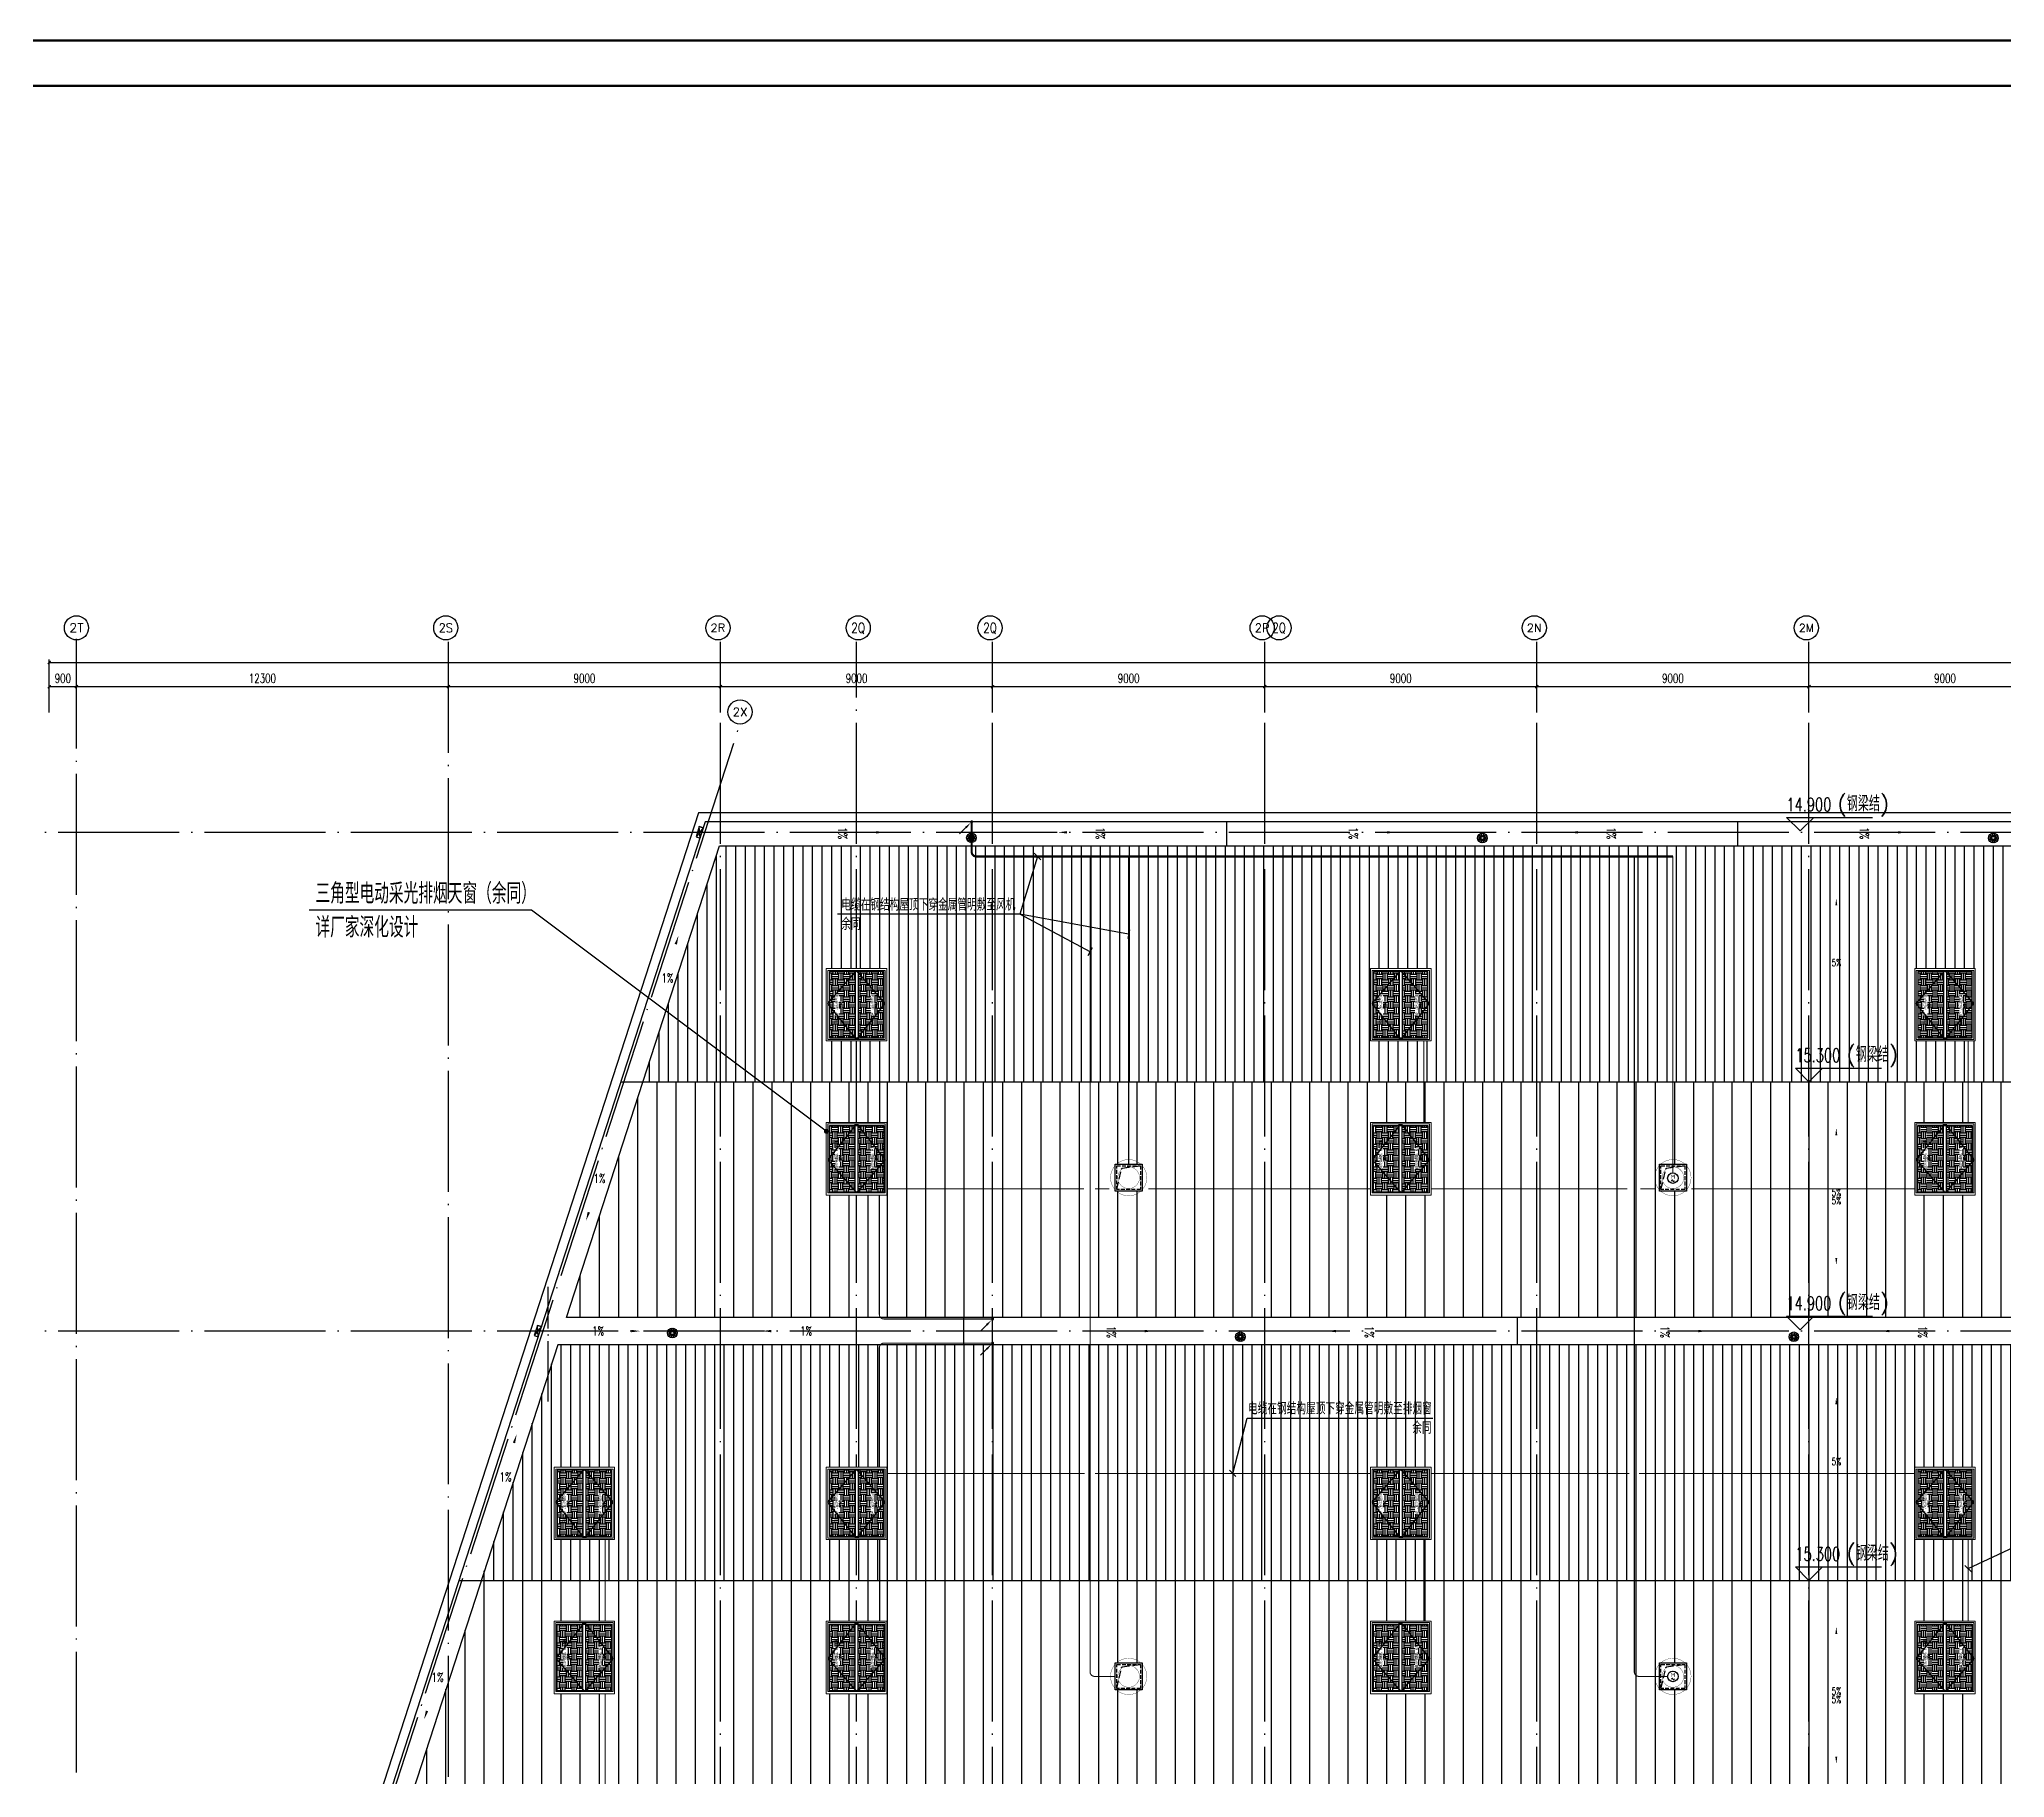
# Model space of a CAD drawing. Extents: x -1396510 to 1250330, y -1892470 to 1623980.
# Drawn here: x 741987 to 806989, y -747907 to -690392 of the extents above; entities that cross this region are included whole.
import ezdxf
from ezdxf.enums import TextEntityAlignment as Align

# ---------------------------------------------------------------- set-up
doc = ezdxf.new("R2010")
doc.units = 0
doc.header["$LTSCALE"] = 1000
doc.header["$MEASUREMENT"] = 0
for name, pattern in [('DASH', [0.35, 0.25, -0.1]), ('DOTE', [2.42, 2, -0.2, 0.02, -0.2]), ('HIDDEN', [9.525, 6.35, -3.175])]:
    doc.linetypes.add(name, pattern=pattern)
doc.layers.get('Defpoints').update_dxf_attribs({"color": 210})
for name, color, linetype in [('0-cxFrame', 155, 'Continuous'), ('A-AXIS-D', 1, 'Continuous'), ('A-AXIS-DOTE', 14, 'DOTE'), ('A-AXIS-SYMB', 3, 'Continuous'), ('A-DRAIN', 142, 'Continuous'), ('A-HATCH-2', 251, 'Continuous'), ('A-LIN-V', 9, 'Continuous'), ('A-SFCE', 30, 'Continuous'), ('A-WINDOW', 140, 'Continuous'), ('AS-COLN', 6, 'Continuous'), ('AS-结构边线层', 200, 'Continuous'), ('DIM-照明', 3, 'Continuous'), ('EQUIP-动力', 3, 'Continuous'), ('LWIRE', 4, 'Continuous'), ('PUB_TEXT', 7, 'Continuous'), ('SPACE', 7, 'Continuous'), ('SPACE_HATCH', 8, 'Continuous'), ('WIRE-照明', 1, 'Continuous'), ('参考线', 8, 'Continuous'), ('外框', 1, 'HIDDEN'), ('暖通', 7, 'Continuous'), ('虹吸溢流', 3, 'Continuous'), ('虹吸雨水斗', 6, 'Continuous'), ('虹吸雨水标注XT', 7, 'Continuous')]:
    doc.layers.add(name, color=color, linetype=linetype)
doc.layers.add('0-cxText', color=131, linetype='Continuous', lineweight=25)
doc.layers.add('成型线', color=3, linetype='Continuous', lineweight=18)
doc.layers.add('A-云线2', color=3, linetype='Continuous', plot=False)
doc.layers.add('A-加建区域', color=47, linetype='Continuous', plot=False)
doc.styles.add('_TCH_AXIS', font='COMPLEX', dxfattribs={"bigfont": 'GBCBIG'})
doc.styles.add('_TCH_DIM', font='SIMPLEX', dxfattribs={"bigfont": 'GBCBIG'})
doc.styles.add('_TCH_DIM_T3', font='SIMPLEX', dxfattribs={"width": 0.705882, "bigfont": 'GBCBIG'})
doc.styles.add('_TCH_SPACE', font='SIMPLEX', dxfattribs={"height": 5, "bigfont": 'GBCBIG'})
doc.styles.add('_TEL_ATTDEF', font='GBENOR', dxfattribs={"width": 0.8, "height": 3, "bigfont": 'GBCBIG'})
doc.styles.add('_TEL_DIM', font='SIMPLEX', dxfattribs={"width": 0.8, "height": 3.5, "bigfont": 'HZTXT'})
doc.styles.add('cx_tuming', font='simhei.ttf')
doc.styles.add('cx_tuqian1', font='')
doc.styles.get("Standard").update_dxf_attribs({"font": 'gbenor.shx', "bigfont": 'gbcbig.shx'})
doc.styles.add('黑体', font='simhei.ttf', dxfattribs={"height": 12})
doc.styles.get('cx_tuqian1').set_extended_font_data('SimSun')
doc.dimstyles.new('_TCH_ARCH&&100', dxfattribs={"dimtxt": 297.5, "dimasz": 100, "dimexe": 100, "dimexo": 100, "dimgap": 126.25, "dimtad": 1, "dimdec": 0, "dimzin": 0, "dimdsep": 46, "dimtxsty": '_TCH_DIM_T3', "dimblk": 'ARCHTICK', "dimcen": 0.09, "dimclrt": 7, "dimazin": 2, "dimtfac": 1, "dimtdec": 0, "dimtix": 1, "dimtmove": 2, "dimatfit": 3, "dimfxl": 0, "dimtolj": 1, "dimtzin": 0, "dimarcsym": 0})
pattern_1 = [(90, (-214845.8, -722570), (-635, 0), [])]
pattern_2 = [(0, (0, 0), (187.5, 187.5), [187.5, -187.5]), (0, (0, 70.31), (187.5, 187.5), [187.5, -187.5]), (0, (0, 140.62), (187.5, 187.5), [187.5, -187.5]), (90, (23.44, 164.06), (-187.5, 187.5), [187.5, -187.5]), (90, (93.75, 164.06), (-187.5, 187.5), [187.5, -187.5]), (90, (164.06, 164.06), (-187.5, 187.5), [187.5, -187.5])]

# ---------------------------------------------------------------- blocks, each defined once
blk = doc.blocks.new('$TelecSys$00000081')
for p, q in [((0.1, 0.1), (0.1, 0.1)), ((-1.15, -1.15), (-0.55, -0.55)), ((-0.1, -0.1), (-0.1, -0.1))]:
    blk.add_line(p, q)
at = {"const_width": 0.142}
blk.add_lwpolyline([(0.07, 0, 1), (-0.07, 0, 1)], format="xyb", close=True, dxfattribs=at)
blk.add_solid([(-0.62, -0.48), (-0.48, -0.62), (-0.1, -0.1)])
at = {"width": 0.8, "flags": 9}
blk.add_attdef('A', (0, 0), '', height=0.00002, rotation=180, dxfattribs=at)
blk = doc.blocks.new('$equip$00002875')
at = {"const_width": 0.0571}
blk.add_lwpolyline([(0, 0.5, -1), (0, -0.5, -1), (0, 0.5, 0.021884)], format="xyb", dxfattribs=at)
blk.add_circle((0, 0), 0.5)
for centre, radius, start, end in [((-0.07, -0.27), 0.0768, 17.2272, 184.2164), ((0.07, -0.23), 0.0769, 197.2591, 5.1179)]:
    blk.add_arc(centre, radius, start, end)
at = {"color": 7, "style": '_TEL_DIM'}
blk.add_attdef('$TEXT$', text='', height=0.4, dxfattribs=at).set_placement((0, 0.14), align=Align.MIDDLE_CENTER)
at = {"color": 7, "style": '_TEL_DIM', "flags": 1}
for tag in ['A', 'REMARK']:
    blk.add_attdef(tag, text='', height=0.00002, dxfattribs=at).set_placement((0, 0), align=Align.MIDDLE_CENTER)
blk = doc.blocks.new('423213')
at = {"layer": 'A-AXIS-SYMB', "color": 8}
for p, q in [((327494, 689616), (327044, 690066)), ((327044, 690066), (329894, 690066)), ((327494, 689616), (327944, 690066))]:
    blk.add_line(p, q, dxfattribs=at)
at = {"layer": 'A-AXIS-SYMB', "color": 7, "style": '_TCH_DIM', "width": 0.705882}
blk.add_text('14.900', height=446.2, dxfattribs=at).set_placement((327043, 690266))
at = {"layer": 'A-AXIS-SYMB', "color": 7, "style": '_TCH_DIM'}
blk.add_text('(钢梁结)', height=506.4, dxfattribs=at).set_placement((328738, 690266))
blk = doc.blocks.new('w4243')
at = {"layer": 'A-AXIS-SYMB', "color": 8}
for p, q in [((327787, 697820), (327337, 698270)), ((327337, 698270), (330187, 698270)), ((327787, 697820), (328237, 698270))]:
    blk.add_line(p, q, dxfattribs=at)
at = {"layer": 'A-AXIS-SYMB', "color": 7, "style": '_TCH_DIM', "width": 0.705882}
blk.add_text('15.300', height=446.2, dxfattribs=at).set_placement((327337, 698470))
at = {"layer": 'A-AXIS-SYMB', "color": 7, "style": '_TCH_DIM'}
blk.add_text('(钢梁结)', height=506.4, dxfattribs=at).set_placement((329032, 698470))
blk = doc.blocks.new('溢流口')
at = {"layer": '虹吸雨水标注XT'}
for p, q in [((-250, 98), (250, -98)), ((250, 98), (-250, -98)), ((250, -98), (250, 98))]:
    blk.add_line(p, q, dxfattribs=at)
blk.add_lwpolyline([(-250, 98), (250, 98), (250, -98), (-250, -98)], close=True, dxfattribs=at)
blk = doc.blocks.new('“奔腾”虹吸雨水斗')
at = {"layer": '虹吸雨水斗', "color": 8, "lineweight": 25}
for p, q in [((946944, 86685), (947028, 86658)), ((947028, 86641), (946944, 86614)), ((947032, 86673), (946946, 86692)), ((946946, 86607), (947032, 86625)), ((946982, 86753), (947040, 86688)), ((947040, 86611), (946982, 86546)), ((947052, 86699), (946987, 86758)), ((946987, 86541), (947052, 86600)), ((947048, 86793), (947066, 86707)), ((947066, 86592), (947048, 86506)), ((947082, 86711), (947055, 86795)), ((947055, 86504), (947082, 86587)), ((947125, 86795), (947098, 86711)), ((947098, 86587), (947125, 86504)), ((947114, 86707), (947132, 86793)), ((947132, 86506), (947114, 86592)), ((947194, 86758), (947128, 86699)), ((947128, 86600), (947194, 86541)), ((947140, 86688), (947199, 86753)), ((947199, 86546), (947140, 86611)), ((947234, 86692), (947148, 86673)), ((947148, 86625), (947234, 86607)), ((947152, 86658), (947236, 86685)), ((947236, 86614), (947152, 86641))]:
    blk.add_line(p, q, dxfattribs=at)
for radius in [150, 47.6]:
    blk.add_circle((947090, 86649), radius, dxfattribs=at)
for centre, start, end in [((947025, 86649), 291.63817, 68.36747), ((947034, 86682), 261.63817, 38.36747), ((947034, 86617), 321.63817, 98.36747), ((947057, 86706), 231.63817, 8.36747), ((947057, 86593), 351.63817, 128.36747), ((947090, 86715), 201.63817, 338.36747), ((947090, 86584), 21.63817, 158.36747), ((947123, 86706), 171.63817, 308.36747), ((947123, 86593), 51.63817, 188.36747), ((947147, 86682), 141.63817, 278.36747), ((947147, 86617), 81.63817, 218.36747), ((947155, 86649), 111.63817, 248.36747)]:
    blk.add_arc(centre, 8.82, start, end, dxfattribs=at)
blk = doc.blocks.new('w4234233')
at = {"layer": 'A-AXIS-SYMB', "color": 8}
for points in [[(355546, 826830, 0, 0, 0), (355546, 825680, 0, 80, 0), (355546, 825980, 0, 0, 0)], [(355546, 818810, 0, 0, 0), (355546, 819960, 0, 80, 0), (355546, 819660, 0, 0, 0)]]:
    blk.add_lwpolyline(points, format="xyseb", dxfattribs=at)
at = {"layer": 'A-AXIS-SYMB', "color": 7, "style": '_TCH_DIM', "width": 0.705882}
for p in [(355376, 826935), (355376, 818407)]:
    blk.add_text('1%%%', height=297.5, dxfattribs=at).set_placement(p)
blk = doc.blocks.new('44')
blk.add_wipeout([(277496, 745320), (279896, 745320), (279896, 747320), (277496, 747320)]).dxf.layer = '参考线'
at = {"layer": 'SPACE_HATCH'}
h = blk.add_hatch(dxfattribs=at)
h.set_pattern_fill('土壤', color=8, scale=50, style=0)
h.set_pattern_definition(pattern_2)
h.paths.add_polyline_path([(277596, 746370), (279796, 746370), (279796, 747220), (277596, 747220)])
h.paths.add_polyline_path([(278352, 746904), (279057, 746904), (279057, 747034), (278352, 747034)])
h.paths.add_polyline_path([(278591, 746811), (278817, 746811), (278817, 746895), (278591, 746895)])
h = blk.add_hatch(dxfattribs=at)
h.set_pattern_fill('土壤', color=8, scale=50, style=0)
h.set_pattern_definition(pattern_2)
h.paths.add_polyline_path([(277596, 746270), (279796, 746270), (279796, 745420), (277596, 745420)])
h.paths.add_polyline_path([(278352, 745724), (279057, 745724), (279057, 745854), (278352, 745854)])
h.paths.add_polyline_path([(278591, 745631), (278817, 745631), (278817, 745715), (278591, 745715)])
at = {"color": 2}
for p, q in [((277566, 746370), (279851, 746370)), ((277566, 746270), (279851, 746270))]:
    blk.add_line(p, q, dxfattribs=at)
at = {"layer": 'A-SFCE'}
blk.add_lwpolyline([(277596, 747220), (279796, 747220), (279796, 745420), (277596, 745420)], close=True, dxfattribs=at)
at = {"layer": '外框', "color": 8}
for points in [[(279851, 746320), (278658, 747270), (277566, 746320)], [(279851, 746320), (278658, 745370), (277566, 746320)]]:
    blk.add_lwpolyline(points, dxfattribs=at)
at = {"layer": '成型线'}
blk.add_line((279896, 745320), (279896, 747320), dxfattribs=at)
blk.add_lwpolyline([(279896, 745320), (277496, 745320), (277496, 747320), (279896, 747320)], dxfattribs=at)
blk.add_lwpolyline([(279851, 745370), (279851, 747270), (277566, 747270), (277566, 745370)], close=True, dxfattribs=at)
at = {"layer": 'SPACE', "color": 8, "style": '_TCH_SPACE'}
for p in [(278365, 746930), (278365, 745750)]:
    blk.add_text('自然排烟窗，有效面积', height=96.5, dxfattribs=at).set_placement(p)
at = {"layer": 'SPACE', "color": 8, "style": '_TCH_SPACE', "width": 0.705882}
for s, height, p in [('1.87m', 59.5, (278600, 746828)), ('2', 29.8, (278792, 746863)), ('1.87m', 59.5, (278600, 745648)), ('2', 29.8, (278792, 745683))]:
    blk.add_text(s, height=height, dxfattribs=at).set_placement(p)
blk = doc.blocks.new('eeee')
at = {"layer": 'A-LIN-V'}
blk.add_blockref('44', (16550, 81000), dxfattribs=at)
at = {"layer": 'A-LIN-V', "xscale": -0.9999999999999998}
blk.add_blockref('44', (579042, 81000), dxfattribs=at)
blk = doc.blocks.new('fengji')
blk.add_wipeout([(-445, 445), (445, 445), (445, -445), (-445, -445)]).dxf.layer = '参考线'
at = {"layer": 'A-HATCH-2', "color": 8, "const_width": 10}
for points in [[(0, -600, -1), (0, 600, -1)], [(0, -600, 1), (0, 600, 1)]]:
    blk.add_lwpolyline(points, format="xyb", dxfattribs=at)
at = {"layer": 'A-HATCH-2', "color": 8, "linetype": 'DASH', "const_width": 10}
for points in [[(0, -358, -1), (0, 358, -1)], [(0, -358, 1), (0, 358, 1)]]:
    blk.add_lwpolyline(points, format="xyb", dxfattribs=at)
at = {"layer": 'AS-COLN', "ltscale": 0.5}
blk.add_lwpolyline([(-445, 445), (445, 445), (445, -445), (-445, -445)], close=True, dxfattribs=at)
at = {"layer": 'AS-COLN', "linetype": 'DASH', "ltscale": 0.5}
blk.add_lwpolyline([(-395, 395), (395, 395), (395, -395), (-395, -395)], close=True, dxfattribs=at)
at = {"layer": 'AS-结构边线层', "color": 8, "linetype": 'DASH'}
blk.add_lwpolyline([(395, 395), (225, -315), (-395, -395)], dxfattribs=at)
blk = doc.blocks.new('_ArchTick')
at = {"color": 0, "linetype": 'ByBlock', "const_width": 0.4}
blk.add_lwpolyline([(-0.5, -0.5), (0.5, 0.5)], dxfattribs=at)
blk = doc.blocks.new('*D5879')
at = {"layer": 'A-AXIS-D', "color": 0, "lineweight": -2, "transparency": 16777216}
for p, q in [((-900, 3960), (-900, 4920)), ((-900, 4820), (0, 4820)), ((0, 3960), (0, 4920))]:
    blk.add_line(p, q, dxfattribs=at)
at = {"layer": 'Defpoints', "color": 0, "transparency": 16777216}
for p in [(0, 4820), (-900, 3860), (0, 3860)]:
    blk.add_point(p, dxfattribs=at)
at = {"layer": 'A-AXIS-D', "color": 0, "lineweight": -2, "transparency": 16777216, "xscale": 100, "yscale": 100, "zscale": 100, "rotation": 180}
blk.add_blockref('_ArchTick', (-900, 4820), dxfattribs=at)
at = {"layer": 'A-AXIS-D', "color": 0, "lineweight": -2, "transparency": 16777216, "xscale": 100, "yscale": 100, "zscale": 100}
blk.add_blockref('_ArchTick', (0, 4820), dxfattribs=at)
at = {"layer": 'A-AXIS-D', "color": 7, "transparency": 16777216, "insert": (-450, 5095), "char_height": 297.5, "attachment_point": 5, "style": '_TCH_DIM_T3'}
blk.add_mtext('\\A1;900', dxfattribs=at)
blk = doc.blocks.new('*D5880')
at = {"layer": 'A-AXIS-D', "color": 0, "lineweight": -2, "transparency": 16777216}
for p, q in [((0, 3960), (0, 4920)), ((0, 4820), (12300, 4820)), ((12300, 3960), (12300, 4920))]:
    blk.add_line(p, q, dxfattribs=at)
at = {"layer": 'Defpoints', "color": 0, "transparency": 16777216}
for p in [(12300, 4820), (0, 3860), (12300, 3860)]:
    blk.add_point(p, dxfattribs=at)
at = {"layer": 'A-AXIS-D', "color": 0, "lineweight": -2, "transparency": 16777216, "xscale": 100, "yscale": 100, "zscale": 100, "rotation": 180}
blk.add_blockref('_ArchTick', (0, 4820), dxfattribs=at)
at = {"layer": 'A-AXIS-D', "color": 0, "lineweight": -2, "transparency": 16777216, "xscale": 100, "yscale": 100, "zscale": 100}
blk.add_blockref('_ArchTick', (12300, 4820), dxfattribs=at)
at = {"layer": 'A-AXIS-D', "color": 7, "transparency": 16777216, "insert": (6150, 5095), "char_height": 297.5, "attachment_point": 5, "style": '_TCH_DIM_T3'}
blk.add_mtext('\\A1;12300', dxfattribs=at)
blk = doc.blocks.new('*D5881')
at = {"layer": 'A-AXIS-D', "color": 0, "lineweight": -2, "transparency": 16777216}
for p, q in [((12300, 3960), (12300, 4920)), ((12300, 4820), (21300, 4820)), ((21300, 3960), (21300, 4920))]:
    blk.add_line(p, q, dxfattribs=at)
at = {"layer": 'Defpoints', "color": 0, "transparency": 16777216}
for p in [(21300, 4820), (12300, 3860), (21300, 3860)]:
    blk.add_point(p, dxfattribs=at)
at = {"layer": 'A-AXIS-D', "color": 0, "lineweight": -2, "transparency": 16777216, "xscale": 100, "yscale": 100, "zscale": 100, "rotation": 180}
blk.add_blockref('_ArchTick', (12300, 4820), dxfattribs=at)
at = {"layer": 'A-AXIS-D', "color": 0, "lineweight": -2, "transparency": 16777216, "xscale": 100, "yscale": 100, "zscale": 100}
blk.add_blockref('_ArchTick', (21300, 4820), dxfattribs=at)
at = {"layer": 'A-AXIS-D', "color": 7, "transparency": 16777216, "insert": (16800, 5095), "char_height": 297.5, "attachment_point": 5, "style": '_TCH_DIM_T3'}
blk.add_mtext('\\A1;9000', dxfattribs=at)
blk = doc.blocks.new('*D5882')
at = {"layer": 'A-AXIS-D', "color": 0, "lineweight": -2, "transparency": 16777216}
for p, q in [((21300, 3960), (21300, 4920)), ((21300, 4820), (30300, 4820)), ((30300, 3960), (30300, 4920))]:
    blk.add_line(p, q, dxfattribs=at)
at = {"layer": 'Defpoints', "color": 0, "transparency": 16777216}
for p in [(30300, 4820), (21300, 3860), (30300, 3860)]:
    blk.add_point(p, dxfattribs=at)
at = {"layer": 'A-AXIS-D', "color": 0, "lineweight": -2, "transparency": 16777216, "xscale": 100, "yscale": 100, "zscale": 100, "rotation": 180}
blk.add_blockref('_ArchTick', (21300, 4820), dxfattribs=at)
at = {"layer": 'A-AXIS-D', "color": 0, "lineweight": -2, "transparency": 16777216, "xscale": 100, "yscale": 100, "zscale": 100}
blk.add_blockref('_ArchTick', (30300, 4820), dxfattribs=at)
at = {"layer": 'A-AXIS-D', "color": 7, "transparency": 16777216, "insert": (25800, 5095), "char_height": 297.5, "attachment_point": 5, "style": '_TCH_DIM_T3'}
blk.add_mtext('\\A1;9000', dxfattribs=at)
blk = doc.blocks.new('*D5883')
at = {"layer": 'A-AXIS-D', "color": 0, "lineweight": -2, "transparency": 16777216}
for p, q in [((30300, 3960), (30300, 4920)), ((30300, 4820), (39300, 4820)), ((39300, 3960), (39300, 4920))]:
    blk.add_line(p, q, dxfattribs=at)
at = {"layer": 'Defpoints', "color": 0, "transparency": 16777216}
for p in [(39300, 4820), (30300, 3860), (39300, 3860)]:
    blk.add_point(p, dxfattribs=at)
at = {"layer": 'A-AXIS-D', "color": 0, "lineweight": -2, "transparency": 16777216, "xscale": 100, "yscale": 100, "zscale": 100, "rotation": 180}
blk.add_blockref('_ArchTick', (30300, 4820), dxfattribs=at)
at = {"layer": 'A-AXIS-D', "color": 0, "lineweight": -2, "transparency": 16777216, "xscale": 100, "yscale": 100, "zscale": 100}
blk.add_blockref('_ArchTick', (39300, 4820), dxfattribs=at)
at = {"layer": 'A-AXIS-D', "color": 7, "transparency": 16777216, "insert": (34800, 5095), "char_height": 297.5, "attachment_point": 5, "style": '_TCH_DIM_T3'}
blk.add_mtext('\\A1;9000', dxfattribs=at)
blk = doc.blocks.new('*D5884')
at = {"layer": 'A-AXIS-D', "color": 0, "lineweight": -2, "transparency": 16777216}
for p, q in [((39300, 3960), (39300, 4920)), ((39300, 4820), (48300, 4820)), ((48300, 3960), (48300, 4920))]:
    blk.add_line(p, q, dxfattribs=at)
at = {"layer": 'Defpoints', "color": 0, "transparency": 16777216}
for p in [(48300, 4820), (39300, 3860), (48300, 3860)]:
    blk.add_point(p, dxfattribs=at)
at = {"layer": 'A-AXIS-D', "color": 0, "lineweight": -2, "transparency": 16777216, "xscale": 100, "yscale": 100, "zscale": 100, "rotation": 180}
blk.add_blockref('_ArchTick', (39300, 4820), dxfattribs=at)
at = {"layer": 'A-AXIS-D', "color": 0, "lineweight": -2, "transparency": 16777216, "xscale": 100, "yscale": 100, "zscale": 100}
blk.add_blockref('_ArchTick', (48300, 4820), dxfattribs=at)
at = {"layer": 'A-AXIS-D', "color": 7, "transparency": 16777216, "insert": (43800, 5095), "char_height": 297.5, "attachment_point": 5, "style": '_TCH_DIM_T3'}
blk.add_mtext('\\A1;9000', dxfattribs=at)
blk = doc.blocks.new('*D5885')
at = {"layer": 'A-AXIS-D', "color": 0, "lineweight": -2, "transparency": 16777216}
for p, q in [((48300, 3960), (48300, 4920)), ((48300, 4820), (57300, 4820)), ((57300, 3960), (57300, 4920))]:
    blk.add_line(p, q, dxfattribs=at)
at = {"layer": 'Defpoints', "color": 0, "transparency": 16777216}
for p in [(57300, 4820), (48300, 3860), (57300, 3860)]:
    blk.add_point(p, dxfattribs=at)
at = {"layer": 'A-AXIS-D', "color": 0, "lineweight": -2, "transparency": 16777216, "xscale": 100, "yscale": 100, "zscale": 100, "rotation": 180}
blk.add_blockref('_ArchTick', (48300, 4820), dxfattribs=at)
at = {"layer": 'A-AXIS-D', "color": 0, "lineweight": -2, "transparency": 16777216, "xscale": 100, "yscale": 100, "zscale": 100}
blk.add_blockref('_ArchTick', (57300, 4820), dxfattribs=at)
at = {"layer": 'A-AXIS-D', "color": 7, "transparency": 16777216, "insert": (52800, 5095), "char_height": 297.5, "attachment_point": 5, "style": '_TCH_DIM_T3'}
blk.add_mtext('\\A1;9000', dxfattribs=at)
blk = doc.blocks.new('*D5886')
at = {"layer": 'A-AXIS-D', "color": 0, "lineweight": -2, "transparency": 16777216}
for p, q in [((57300, 3960), (57300, 4920)), ((57300, 4820), (66300, 4820)), ((66300, 3960), (66300, 4920))]:
    blk.add_line(p, q, dxfattribs=at)
at = {"layer": 'Defpoints', "color": 0, "transparency": 16777216}
for p in [(66300, 4820), (57300, 3860), (66300, 3860)]:
    blk.add_point(p, dxfattribs=at)
at = {"layer": 'A-AXIS-D', "color": 0, "lineweight": -2, "transparency": 16777216, "xscale": 100, "yscale": 100, "zscale": 100, "rotation": 180}
blk.add_blockref('_ArchTick', (57300, 4820), dxfattribs=at)
at = {"layer": 'A-AXIS-D', "color": 0, "lineweight": -2, "transparency": 16777216, "xscale": 100, "yscale": 100, "zscale": 100}
blk.add_blockref('_ArchTick', (66300, 4820), dxfattribs=at)
at = {"layer": 'A-AXIS-D', "color": 7, "transparency": 16777216, "insert": (61800, 5095), "char_height": 297.5, "attachment_point": 5, "style": '_TCH_DIM_T3'}
blk.add_mtext('\\A1;9000', dxfattribs=at)
blk = doc.blocks.new('*D5898')
at = {"layer": 'A-AXIS-D', "color": 0, "lineweight": -2, "transparency": 16777216}
for p, q in [((-900, 4060), (-900, 5720)), ((-900, 5620), (157100, 5620)), ((157100, 4060), (157100, 5720))]:
    blk.add_line(p, q, dxfattribs=at)
at = {"layer": 'Defpoints', "color": 0, "transparency": 16777216}
for p in [(157100, 5620), (-900, 3960), (157100, 3960)]:
    blk.add_point(p, dxfattribs=at)
at = {"layer": 'A-AXIS-D', "color": 0, "lineweight": -2, "transparency": 16777216, "xscale": 100, "yscale": 100, "zscale": 100, "rotation": 180}
blk.add_blockref('_ArchTick', (-900, 5620), dxfattribs=at)
at = {"layer": 'A-AXIS-D', "color": 0, "lineweight": -2, "transparency": 16777216, "xscale": 100, "yscale": 100, "zscale": 100}
blk.add_blockref('_ArchTick', (157100, 5620), dxfattribs=at)
at = {"layer": 'A-AXIS-D', "color": 7, "transparency": 16777216, "insert": (78100, 5895), "char_height": 297.5, "attachment_point": 5, "style": '_TCH_DIM_T3'}
blk.add_mtext('\\A1;158000', dxfattribs=at)
blk = doc.blocks.new('TK22.A0+1 L(Dragon)')
at = {"layer": '0-cxFrame', "color": 7, "const_width": 0.5}
blk.add_lwpolyline([(0, 0), (-1485, 0), (-1485, 841), (0, 841)], close=True, dxfattribs=at)
at = {"layer": '0-cxFrame', "const_width": 0.5}
blk.add_lwpolyline([(-80, 10), (-1465, 10), (-1465, 831), (-80, 831)], close=True, dxfattribs=at)
at = {"style": '黑体', "flags": 4}
blk.add_attdef('图幅', text='', height=3.3, dxfattribs=at).set_placement((-40, 3), align=Align.RIGHT)
at = {"layer": '0-cxText', "flags": 4}
for tag, height, style, p in [('建设单位', 3.5, 'cx_tuming', (-45, 240)), ('项目名称', 3.5, 'cx_tuming', (-45, 210)), ('子项名称', 3.5, 'cx_tuming', (-45, 180)), ('工程编号', 3.3, 'cx_tuqian1', (-35, 165)), ('图名1', 3.5, 'cx_tuming', (-45, 87)), ('图名2', 3.5, 'cx_tuming', (-45, 79)), ('图名3', 3.5, 'cx_tuming', (-45, 71)), ('出图日期', 3.3, 'cx_tuqian1', (-39, 60)), ('专业', 3.3, 'cx_tuqian1', (-55, 52)), ('图号', 3.3, 'cx_tuqian1', (-55, 44)), ('版次', 3.3, 'cx_tuqian1', (-20, 44))]:
    blk.add_attdef(tag, text='', height=height, dxfattribs=dict(at, style=style)).set_placement(p, align=Align.MIDDLE)
at = {"layer": 'Defpoints', "color": 6, "flags": 4}
for tag, height, style, p in [('tufu', 3.3, '黑体', (-12, 12)), ('dwfname', 4, 'cx_tuqian1', (-80, 3))]:
    blk.add_attdef(tag, text='', height=height, dxfattribs=dict(at, style=style)).set_placement(p, align=Align.RIGHT)
blk = doc.blocks.new('世赫2#厂房屋顶0821')
at = {"layer": 'A-HATCH-2'}
h = blk.add_hatch(dxfattribs=at)
h.set_pattern_fill('ANSI31', color=256, scale=200, angle=45)
h.set_pattern_definition([(90, (-209065.9, -602329.54), (-317.5, 2e-14), [])])
h.paths.add_polyline_path([(19034.2, -8250), (151569.9, -8250), (156800, -8250), (156800, -450), (21269.6, -450), (18739.4, -8250), (22714.2, -8250)])
h = blk.add_hatch(dxfattribs=at)
h.set_pattern_fill('ANSI31', color=256, scale=400, angle=45)
h.set_pattern_definition(pattern_1)
h.paths.add_polyline_path([(19034.2, -8250), (151569.9, -8250), (156800, -8250), (156800, -16050), (16209.2, -16050), (18739.4, -8250), (22714.2, -8250)])
h = blk.add_hatch(dxfattribs=at)
h.set_pattern_fill('ANSI31', color=256, scale=200, angle=45)
h.set_pattern_definition([(90, (-214845.8, -722570), (-317.5, 0), [])])
h.paths.add_polyline_path([(19034.2, -24750), (151569.9, -24750), (156800, -24750), (156800, -16950), (15917.2, -16950), (13387, -24750), (22714.2, -24750)])
h = blk.add_hatch(dxfattribs=at)
h.set_pattern_fill('ANSI31', color=256, scale=400, angle=45)
h.set_pattern_definition(pattern_1)
h.paths.add_polyline_path([(19034.2, -24750), (151569.9, -24750), (156800, -24750), (156800, -32550), (10856.8, -32550), (13387, -24750), (22714.2, -24750)])
at = {"layer": 'A-AXIS-D'}
for centre in [(0, 6766.1), (12215.1, 6766.1), (21215.1, 6766.1), (25855.1, 6766.1), (30215.1, 6766.1), (39215.1, 6766.1), (39775.1, 6766.1), (48215.1, 6766.1), (57215.1, 6766.1), (21947.6, 3984)]:
    blk.add_circle(centre, 400, dxfattribs=at)
at = {"layer": 'A-AXIS-DOTE', "color": 8, "ltscale": 2}
for p, q in [((0, -89188.9), (0, 6400)), ((12300, -89330), (12300, 6300)), ((21300, -87498.9), (21300, 6300)), ((25800, -87498.9), (25800, 6300)), ((30300, -87498.9), (30300, 6300)), ((39300, -87498.9), (39300, 6300)), ((48300, -87498.9), (48300, 6300)), ((57300, -87498.9), (57300, 6300)), ((163114.2, 0), (-11095.8, 0)), ((163114.2, -16500), (-11095.8, -16500))]:
    blk.add_line(p, q, dxfattribs=at)
at = {"layer": 'A-AXIS-DOTE', "color": 8}
blk.add_line((15600, -18830), (15600, -15040), dxfattribs=at)
at = {"layer": 'A-AXIS-DOTE', "color": 8, "ltscale": 2}
blk.add_lwpolyline([(-1898.6, -69910.4), (21947.6, 3584)], dxfattribs=at)
at = {"layer": 'A-AXIS-SYMB', "color": 8}
blk.add_line((15054.2, -2570), (7694.2, -2570), dxfattribs=at)
for points in [[(58204.2, -4110, 0, 0, 0), (58204.2, -2180, 0, 64, 0), (58204.2, -2420, 0, 0, 0)], [(19548.5, -4575, 0, 0, 0), (19911.6, -3416, 0, 80, 0), (19821.9, -3702.3, 0, 0, 0)], [(58204.2, -11710, 0, 0, 0), (58204.2, -9780, 0, 64, 0), (58204.2, -10020, 0, 0, 0)], [(17236.7, -11700, 0, 0, 0), (16850.2, -12851.4, 0, 80, 0), (16945.6, -12567, 0, 0, 0)], [(58204.2, -12390, 0, 0, 0), (58204.2, -14320, 0, 64, 0), (58204.2, -14080, 0, 0, 0)], [(17499.2, -16500, 0, 0, 0), (18649.2, -16500, 0, 80, 0), (18349.2, -16500, 0, 0, 0)], [(23828.7, -16500, 0, 0, 0), (22678.7, -16500, 0, 80, 0), (22978.7, -16500, 0, 0, 0)], [(58204.2, -20610, 0, 0, 0), (58204.2, -18680, 0, 64, 0), (58204.2, -18920, 0, 0, 0)], [(58204.2, -20610, 0, 0, 0), (58204.2, -18680, 0, 64, 0), (58204.2, -18920, 0, 0, 0)], [(14196.2, -21075, 0, 0, 0), (14559.2, -19916, 0, 80, 0), (14469.6, -20202.3, 0, 0, 0)], [(58204.2, -28210, 0, 0, 0), (58204.2, -26280, 0, 64, 0), (58204.2, -26520, 0, 0, 0)], [(11884.4, -28200, 0, 0, 0), (11497.8, -29351.4, 0, 80, 0), (11593.3, -29067, 0, 0, 0)], [(58204.2, -28890, 0, 0, 0), (58204.2, -30820, 0, 64, 0), (58204.2, -30580, 0, 0, 0)]]:
    blk.add_lwpolyline(points, format="xyseb", dxfattribs=at)
at = {"layer": 'A-DRAIN'}
for p, q in [((38051.1, -450), (38051.1, 350)), ((54951.1, -450), (54951.1, 350)), ((29342.9, -16050), (29342.9, -16950)), ((47650, -16050), (47650, -16950))]:
    blk.add_line(p, q, dxfattribs=at)
at = {"layer": 'A-LIN-V'}
for points in [[(156800, -16050), (16209.2, -16050), (21269.6, -450), (156800, -450)], [(156800, -16950), (15917.2, -16950), (10856.8, -32550)]]:
    blk.add_lwpolyline(points, dxfattribs=at)
at = {"layer": 'A-SFCE'}
for points in [[(-300, -68000), (-900, -68000), (-900, -83150), (157100, -83150), (157100, -83150), (157100, 650), (20575.1, 650), (-900, -65552.5), (-900, -66500)], [(-600, -68300), (-600, -82850), (156800, -82850), (156800, 350), (20793.2, 350), (-600, -65600), (-600, -66200)], [(18003.5, -8250), (156800, -8250)], [(12649.1, -24750), (156800, -24750)]]:
    blk.add_lwpolyline(points, dxfattribs=at)
at = {"layer": 'A-WINDOW', "color": 8}
for name, p in [('423213', (-270487.4, -689570)), ('w4243', (-270487.4, -706070)), ('423213', (-270487.4, -706070)), ('w4243', (-270487.4, -722570)), ('w4243', (-270487.4, -722570))]:
    blk.add_blockref(name, p, dxfattribs=at)
at = {"layer": 'A-加建区域', "color": 8, "rotation": 270}
for p in [(-793220, 355545.8), (-776320, 355545.8), (-759420, 355545.8), (-784327.1, 339045.8), (-766020, 339045.8)]:
    blk.add_blockref('w4234233', p, dxfattribs=at)
at = {"layer": '虹吸溢流', "ltscale": 200, "zscale": 0.70754716981}
for p, xscale, yscale, rotation in [((20610.6, 0), -0.7075471698100007, 0.7075471698100007, 252.7177529666551), ((15258.3, -16500), -0.7075471698100001, 0.70754716981, 251.9335370005451)]:
    blk.add_blockref('溢流口', p, dxfattribs=dict(at, xscale=xscale, yscale=yscale, rotation=rotation))
at = {"layer": '虹吸雨水斗', "xscale": 1.061320754715, "yscale": 1.061320754715, "zscale": 1.061320754715}
for p in [(-975566.3, -92143), (-958666.3, -92151.1), (-941766.3, -92151.1), (-985457.6, -108524.1), (-966673.4, -108651.1), (-948366.3, -108651.1)]:
    blk.add_blockref('“奔腾”虹吸雨水斗', p, dxfattribs=at)
at = {"layer": 'A-AXIS-D', "color": 7, "style": '_TCH_AXIS'}
for s, height, p, p2 in [('2T', 288.12, (-240.1, 6622.1), (240.1, 6622.1)), ('2S', 294.28, (11976.9, 6619), (12453.3, 6619)), ('2R', 270.86, (20970, 6630.7), (21460.2, 6630.7)), ('2P', 276.42, (38971.6, 6627.9), (39458.6, 6627.9)), ('2N', 265.5, (47968.6, 6633.4), (48461.6, 6633.4)), ('2M', 255.29, (56965.9, 6638.5), (57464.3, 6638.5)), ('2X', 270.86, (21702.5, 3848.6), (22192.7, 3848.6))]:
    blk.add_text(s, height=height, dxfattribs=at).set_placement(p, p2, align=Align.FIT)
at = {"layer": 'A-AXIS-D', "color": 7, "style": '_TCH_AXIS', "width": 0.807692}
for p, p2 in [((25628.1, 6602.2), (26082.1, 6602.2)), ((29988.1, 6602.2), (30442.1, 6602.2)), ((39548.1, 6602.2), (40002.1, 6602.2))]:
    blk.add_text('2Q', height=327.87, dxfattribs=at).set_placement(p, p2, align=Align.FIT)
at = {"layer": 'A-AXIS-SYMB', "color": 7, "style": '_TCH_DIM'}
for s, height, p in [('三角型电动采光排烟天窗（余同）', 675.177, (7904.2, -2360)), ('详厂家深化设计', 675.18, (7904.2, -3480))]:
    blk.add_text(s, height=height, dxfattribs=at).set_placement(p)
at = {"layer": 'A-AXIS-SYMB', "color": 7, "style": '_TCH_DIM', "width": 0.705882}
for s, height, p in [('5%', 238, (58052.2, -4432)), ('1%%%', 297.5, (19347.1, -4972.7)), ('1%%%', 297.5, (17100.1, -11600.4)), ('5%', 238, (58052.2, -12032)), ('5%', 238, (58052.2, -12306)), ('1%%%', 297.5, (17054.2, -16648.8)), ('1%%%', 297.5, (23933.7, -16648.8)), ('5%', 238, (58052.2, -20932)), ('5%', 238, (58052.2, -20932)), ('1%%%', 297.5, (13994.8, -21472.7)), ('1%%%', 297.5, (11747.8, -28100.4)), ('5%', 238, (58052.2, -28532)), ('5%', 238, (58052.2, -28806))]:
    blk.add_text(s, height=height, dxfattribs=at).set_placement(p)
at = {"layer": 'A-AXIS-D'}
for base, p1, p2, picture, middle in [((157100, 5620), (-900, 3960), (157100, 3960), '*D5898', (78100, 5895)), ((0, 4820), (-900, 3860), (0, 3860), '*D5879', (-450, 5095)), ((12300, 4820), (0, 3860), (12300, 3860), '*D5880', (6150, 5095)), ((21300, 4820), (12300, 3860), (21300, 3860), '*D5881', (16800, 5095)), ((30300, 4820), (21300, 3860), (30300, 3860), '*D5882', (25800, 5095)), ((39300, 4820), (30300, 3860), (39300, 3860), '*D5883', (34800, 5095)), ((48300, 4820), (39300, 3860), (48300, 3860), '*D5884', (43800, 5095)), ((57300, 4820), (48300, 3860), (57300, 3860), '*D5885', (52800, 5095)), ((66300, 4820), (57300, 3860), (66300, 3860), '*D5886', (61800, 5095))]:
    dim = blk.add_linear_dim(base=base, p1=p1, p2=p2, angle=0, dimstyle='_TCH_ARCH&&100', dxfattribs=at)
    dim.commit()
    dim.dimension.update_dxf_attribs({"geometry": picture, "text_midpoint": middle, "dimtype": 161})
at = {"layer": 'A-WINDOW', "rotation": 90}
for p in [(853120.1, -306045.8), (871120.1, -306045.8), (889120.1, -306045.8), (844120.1, -322545.8), (853120.1, -322545.8), (871120.1, -322545.8), (889120.1, -322545.8)]:
    blk.add_blockref('eeee', p, dxfattribs=at)
at = {"layer": '暖通', "rotation": 180}
for p in [(34800, -11425), (52800, -11425), (34800, -27925), (52800, -27925)]:
    blk.add_blockref('fengji', p, dxfattribs=at)
at = {"layer": 'A-AXIS-SYMB', "color": 8}
blk.add_line((24800.1, -9890), (15054.2, -2570), dxfattribs=at)
at = {"layer": 'A-AXIS-SYMB', "color": 8, "const_width": 80}
blk.add_lwpolyline([(24832.1, -9914, 1), (24768.1, -9866, 1)], format="xyb", close=True, dxfattribs=at)

msp = doc.modelspace()

# ---------------------------------------------------------------- linework, layer by layer
at = {"layer": 'A-AXIS-SYMB', "color": 8}
for p, q in [((758270, -719200), (750910, -719200)), ((768015.9, -726520), (758270, -719200))]:
    msp.add_line(p, q, dxfattribs=at)
at = {"layer": 'WIRE-照明', "linetype": 'Continuous'}
for points, const_width in [([(772824.2, -717279), (772824.2, -716280)], 70), ([(796015.8, -717429), (772974.2, -717429)], 70), ([(776739.4, -744405), (776739.4, -717429)], 35), ([(778015.8, -727895), (778015.8, -717429)], 35), ([(769780, -726230), (769780, -723530)], 35), ([(787780, -726230), (787780, -723530)], 35), ([(805780, -726230), (805780, -723530)], 35), ([(769770, -728630), (769770, -732580)], 35), ([(770015.9, -728420), (776540, -728420)], 35), ([(776907.2, -728420), (777371.9, -728420)], 35), ([(778670, -728420), (786015.9, -728420)], 35), ([(788015.9, -728420), (794503.8, -728420)], 35), ([(796630, -728420), (804015.9, -728420)], 35), ([(769920, -732730), (773520, -732730)], 35), ([(769770, -737630), (769770, -733680)], 35), ([(769920, -733530), (773520, -733530)], 35), ([(770015.9, -737840), (776560, -737840)], 35), ([(776900, -737840), (786015.9, -737840)], 35), ([(788015.9, -737840), (794570, -737840)], 35), ([(794890, -737840), (804015.9, -737840)], 35), ([(760700.1, -742730), (760700, -740030)], 35), ([(769780, -740030), (769780, -742730)], 35), ([(787780, -740030), (787780, -742730)], 35), ([(805780, -740030), (805780, -742730)], 35), ([(777840.8, -744555), (776889.4, -744555)], 35), ([(760700.2, -745130), (760700, -754130)], 35)]:
    msp.add_lwpolyline(points, dxfattribs=dict(at, const_width=const_width))
for points, const_width in [([(772974.2, -717429, -0.4142136), (772824.2, -717279)], 70), ([(769770, -732580, 0.4142136), (769920, -732730)], 35), ([(769770, -733680, -0.4142136), (769920, -733530)], 35), ([(776889.4, -744555, -0.4142136), (776739.4, -744405)], 35)]:
    msp.add_lwpolyline(points, format="xyb", dxfattribs=dict(at, const_width=const_width))

# ---------------------------------------------------------------- block references
at = {"layer": 'EQUIP-动力'}
ref = msp.add_blockref('$equip$00002875', (778015.8, -728070), dxfattribs=dict(at, xscale=350, yscale=350, zscale=350))
ref.add_attrib('$TEXT$', 'M', dxfattribs={"layer": '0', "color": 7, "height": 140, "style": '_TEL_ATTDEF'}).set_placement((778016.2, -728021.9), align=Align.MIDDLE_CENTER)
ref = msp.add_blockref('$equip$00002875', (778015.8, -744555), dxfattribs=dict(at, xscale=350, yscale=350, zscale=350))
ref.add_attrib('$TEXT$', 'M', dxfattribs={"layer": '0', "color": 7, "height": 140, "style": '_TEL_ATTDEF'}).set_placement((778016.2, -744506.9), align=Align.MIDDLE_CENTER)
at = {"layer": 'LWIRE', "xscale": 350, "yscale": 350, "zscale": 350}
for p in [(772824.2, -716280), (773515.8, -732730), (773515.8, -733530)]:
    msp.add_blockref('$TelecSys$00000081', p, dxfattribs=at)

# ---------------------------------------------------------------- texts
at = {"layer": 'PUB_TEXT', "color": 8, "style": '_TCH_DIM'}
msp.add_text('三角型电动采光排烟天窗（余同）', height=675.177, dxfattribs=at).set_placement((751120, -718990))

# ---------------------------------------------------------------- next in the draw order: block references
at = {"layer": 'A-云线2'}
msp.add_blockref('世赫2#厂房屋顶0821', (743215.8, -716630), dxfattribs=at)

# ---------------------------------------------------------------- next in the draw order: linework, layer by layer
at = {"layer": 'DIM-照明'}
for p, q in [((775000, -717429), (774420, -719340)), ((774893.9, -717323), (775106.1, -717535.1)), ((774420, -719340), (768390, -719340)), ((776739.4, -720580), (774420, -719340)), ((778015.8, -720000), (774420, -719340)), ((778042.9, -719852.5), (777988.7, -720147.5)), ((776810.1, -720447.7), (776668.7, -720712.3)), ((781458, -737840), (781930, -736010)), ((781930, -736010), (788080, -736010)), ((781564, -737946.1), (781351.9, -737733.9)), ((805780, -740990), (807790, -740050)), ((805673.9, -740883.9), (805886.1, -741096.1))]:
    msp.add_line(p, q, dxfattribs=at)
at = {"layer": 'WIRE-照明', "linetype": 'Continuous', "const_width": 35}
for points in [[(794739.4, -744405), (794739.4, -717429)], [(796015.8, -727895), (796015.8, -717429)], [(794940, -728420), (795440, -728420)], [(795840.8, -744555), (794889.4, -744555)]]:
    msp.add_lwpolyline(points, dxfattribs=at)
msp.add_lwpolyline([(794889.4, -744555, -0.4142136), (794739.4, -744405)], format="xyb", dxfattribs=at)

# ---------------------------------------------------------------- next in the draw order: block references
at = {"layer": '0-cxFrame', "xscale": 150, "yscale": 150, "zscale": 150}
msp.add_blockref('TK22.A0+1 L(Dragon)', (931885, -816580), dxfattribs=at)
at = {"layer": 'EQUIP-动力'}
ref = msp.add_blockref('$equip$00002875', (796015.8, -728070), dxfattribs=dict(at, xscale=350, yscale=350, zscale=350))
ref.add_attrib('$TEXT$', 'M', dxfattribs={"layer": '0', "color": 7, "height": 140, "style": '_TEL_ATTDEF'}).set_placement((796016.2, -728021.9), align=Align.MIDDLE_CENTER)
ref = msp.add_blockref('$equip$00002875', (796015.8, -744555), dxfattribs=dict(at, xscale=350, yscale=350, zscale=350))
ref.add_attrib('$TEXT$', 'M', dxfattribs={"layer": '0', "color": 7, "height": 140, "style": '_TEL_ATTDEF'}).set_placement((796016.2, -744506.9), align=Align.MIDDLE_CENTER)

# ---------------------------------------------------------------- next in the draw order: texts
at = {"layer": 'DIM-照明', "color": 7, "style": '_TEL_DIM', "width": 0.8}
for s, p in [('电缆在钢结构屋顶下穿金属管明敷至风机', (768510, -719220)), ('余同', (768510, -719860)), ('电缆在钢结构屋顶下穿金属管明敷至排烟窗', (781963.1, -735890)), ('余同', (787395.6, -736530))]:
    msp.add_text(s, height=400, dxfattribs=at).set_placement(p)

doc.saveas('drawing.dxf')
